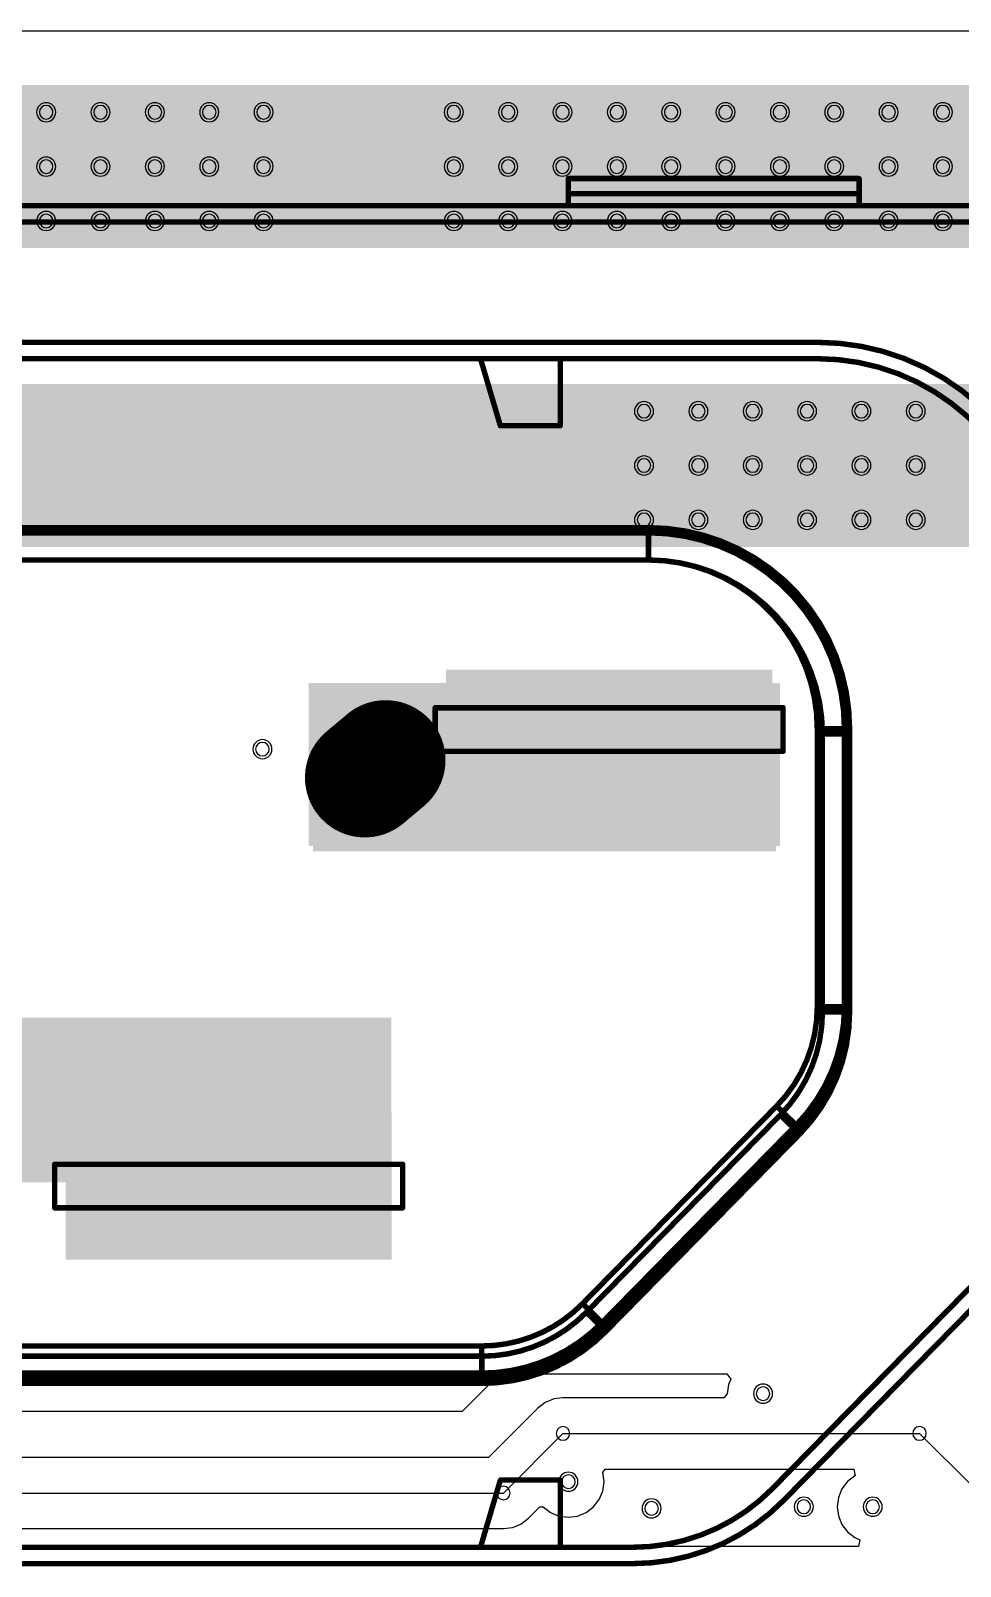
# Model space of a CAD drawing. Header units: inches. Extents: x 32166 to 34772, y 2386 to 4229.
# Drawn here: x 33678.2 to 33752.1, y 3883.4 to 4005.5 of the extents above; entities that cross this region are included whole.
import ezdxf

# ---------------------------------------------------------------- set-up
doc = ezdxf.new("R2010")
doc.units = ezdxf.units.IN
doc.header["$LTSCALE"] = 0.64311
doc.header["$MEASUREMENT"] = 0
for name, color, linetype in [('KEEPOUTLAYER', 6, 'CONTINUOUS'), ('MULTILAYER', 9, 'CONTINUOUS'), ('TOPLAYER', 1, 'CONTINUOUS'), ('TOPOVERLAY', 2, 'CONTINUOUS'), ('TOPSOLDER', 216, 'CONTINUOUS')]:
    doc.layers.add(name, color=color, linetype=linetype)

msp = doc.modelspace()

# ---------------------------------------------------------------- linework, layer by layer
at = {"layer": 'KEEPOUTLAYER'}
msp.add_line((32893.17, 4005.45), (34340.37, 4005.45), dxfattribs=at)
at = {"layer": 'MULTILAYER', "const_width": 8.64}
msp.add_lwpolyline([(33706.39, 3947.47), (33704.74, 3946.09)], dxfattribs=at)
at = {"layer": 'MULTILAYER', "const_width": 4.32}
for points in [[(33705.01, 3949.13, 1), (33707.78, 3945.82, 1)], [(33703.35, 3947.74, 1), (33706.13, 3944.43, 1)]]:
    msp.add_lwpolyline(points, format="xyb", close=True, dxfattribs=at)
at = {"layer": 'MULTILAYER'}
for centre, start, end in [((33679.41, 3998.97), 0, 180), ((33679.41, 3998.97), 180, 0), ((33683.73, 3998.97), 0, 180), ((33683.73, 3998.97), 180, 0), ((33688.05, 3998.97), 0, 180), ((33688.05, 3998.97), 180, 0), ((33692.37, 3998.97), 0, 180), ((33692.37, 3998.97), 180, 0), ((33696.69, 3998.97), 0, 180), ((33696.69, 3998.97), 180, 0), ((33711.81, 3998.97), 0, 180), ((33711.81, 3998.97), 180, 0), ((33716.13, 3998.97), 0, 180), ((33716.13, 3998.97), 180, 0), ((33720.45, 3998.97), 0, 180), ((33720.45, 3998.97), 180, 0), ((33724.77, 3998.97), 0, 180), ((33724.77, 3998.97), 180, 0), ((33729.09, 3998.97), 0, 180), ((33729.09, 3998.97), 180, 0), ((33733.41, 3998.97), 0, 180), ((33733.41, 3998.97), 180, 0), ((33737.73, 3998.97), 0, 180), ((33737.73, 3998.97), 180, 0), ((33742.05, 3998.97), 0, 180), ((33742.05, 3998.97), 180, 0), ((33746.37, 3998.97), 0, 180), ((33746.37, 3998.97), 180, 0), ((33750.69, 3998.97), 0, 180), ((33750.69, 3998.97), 180, 0), ((33679.41, 3994.65), 0, 180), ((33683.73, 3994.65), 0, 180), ((33688.05, 3994.65), 0, 180), ((33692.37, 3994.65), 0, 180), ((33696.69, 3994.65), 0, 180), ((33711.81, 3994.65), 0, 180), ((33716.13, 3994.65), 0, 180), ((33720.45, 3994.65), 0, 180), ((33724.77, 3994.65), 0, 180), ((33729.09, 3994.65), 0, 180), ((33733.41, 3994.65), 0, 180), ((33737.73, 3994.65), 0, 180), ((33742.05, 3994.65), 0, 180), ((33746.37, 3994.65), 0, 180), ((33750.69, 3994.65), 0, 180), ((33679.41, 3994.65), 180, 0), ((33683.73, 3994.65), 180, 0), ((33688.05, 3994.65), 180, 0), ((33692.37, 3994.65), 180, 0), ((33696.69, 3994.65), 180, 0), ((33711.81, 3994.65), 180, 0), ((33716.13, 3994.65), 180, 0), ((33720.45, 3994.65), 180, 0), ((33724.77, 3994.65), 180, 0), ((33729.09, 3994.65), 180, 0), ((33733.41, 3994.65), 180, 0), ((33737.73, 3994.65), 180, 0), ((33742.05, 3994.65), 180, 0), ((33746.37, 3994.65), 180, 0), ((33750.69, 3994.65), 180, 0), ((33679.41, 3990.33), 0, 180), ((33679.41, 3990.33), 180, 0), ((33683.73, 3990.33), 0, 180), ((33683.73, 3990.33), 180, 0), ((33688.05, 3990.33), 0, 180), ((33688.05, 3990.33), 180, 0), ((33692.37, 3990.33), 0, 180), ((33692.37, 3990.33), 180, 0), ((33696.69, 3990.33), 0, 180), ((33696.69, 3990.33), 180, 0), ((33711.81, 3990.33), 0, 180), ((33711.81, 3990.33), 180, 0), ((33716.13, 3990.33), 0, 180), ((33716.13, 3990.33), 180, 0), ((33720.45, 3990.33), 0, 180), ((33720.45, 3990.33), 180, 0), ((33724.77, 3990.33), 0, 180), ((33724.77, 3990.33), 180, 0), ((33729.09, 3990.33), 0, 180), ((33729.09, 3990.33), 180, 0), ((33733.41, 3990.33), 0, 180), ((33733.41, 3990.33), 180, 0), ((33737.73, 3990.33), 0, 180), ((33737.73, 3990.33), 180, 0), ((33742.05, 3990.33), 0, 180), ((33742.05, 3990.33), 180, 0), ((33746.37, 3990.33), 0, 180), ((33746.37, 3990.33), 180, 0), ((33750.69, 3990.33), 0, 180), ((33750.69, 3990.33), 180, 0), ((33726.93, 3975.21), 0, 180), ((33731.25, 3975.21), 0, 180), ((33735.57, 3975.21), 0, 180), ((33739.89, 3975.21), 0, 180), ((33744.21, 3975.21), 0, 180), ((33748.53, 3975.21), 0, 180), ((33726.93, 3975.21), 180, 0), ((33731.25, 3975.21), 180, 0), ((33735.57, 3975.21), 180, 0), ((33739.89, 3975.21), 180, 0), ((33744.21, 3975.21), 180, 0), ((33748.53, 3975.21), 180, 0), ((33726.93, 3970.89), 0, 180), ((33726.93, 3970.89), 180, 0), ((33731.25, 3970.89), 0, 180), ((33731.25, 3970.89), 180, 0), ((33735.57, 3970.89), 0, 180), ((33735.57, 3970.89), 180, 0), ((33739.89, 3970.89), 0, 180), ((33739.89, 3970.89), 180, 0), ((33744.21, 3970.89), 0, 180), ((33744.21, 3970.89), 180, 0), ((33748.53, 3970.89), 0, 180), ((33748.53, 3970.89), 180, 0), ((33726.93, 3966.57), 0, 180), ((33731.25, 3966.57), 0, 180), ((33735.57, 3966.57), 0, 180), ((33739.89, 3966.57), 0, 180), ((33744.21, 3966.57), 0, 180), ((33748.53, 3966.57), 0, 180), ((33726.93, 3966.57), 180, 0), ((33731.25, 3966.57), 180, 0), ((33735.57, 3966.57), 180, 0), ((33739.89, 3966.57), 180, 0), ((33744.21, 3966.57), 180, 0), ((33748.53, 3966.57), 180, 0), ((33696.6, 3948.34), 0, 180), ((33696.6, 3948.34), 180, 0), ((33736.39, 3897.11), 0, 180), ((33736.39, 3897.11), 180, 0), ((33720.92, 3890.11), 0, 180), ((33720.92, 3890.11), 180, 0), ((33727.53, 3887.99), 0, 180), ((33727.53, 3887.99), 180, 0), ((33739.63, 3888.12), 0, 180), ((33739.63, 3888.12), 180, 0), ((33745.11, 3888.12), 0, 180), ((33745.11, 3888.12), 180, 0)]:
    msp.add_arc(centre, 0.54, start, end, dxfattribs=at)
for points in [[(33736.68, 3954.22), (33711.63, 3954.22), (33736.68, 3945.58), (33711.63, 3945.58)], [(33681.39, 3908.21), (33706.44, 3908.21), (33681.39, 3919.01), (33706.44, 3919.01)]]:
    msp.add_solid(points, dxfattribs=at)
at = {"layer": 'TOPLAYER'}
for p, q in [((33712.5, 3895.72), (33715.48, 3898.7)), ((33715.48, 3898.7), (33733.52, 3898.7)), ((33733.52, 3898.7), (33733.82, 3898.25)), ((33733.65, 3897.84), (33733.55, 3897.11)), ((33733.82, 3898.25), (33733.65, 3897.84)), ((33719.07, 3896.41), (33718.49, 3895.96)), ((33719.47, 3896.57), (33719.07, 3896.41)), ((33719.76, 3896.69), (33719.47, 3896.57)), ((33720.49, 3896.78), (33719.76, 3896.69)), ((33733.27, 3896.78), (33720.49, 3896.78)), ((33733.55, 3897.11), (33733.27, 3896.78)), ((33674.09, 3895.72), (33712.5, 3895.72)), ((33718.49, 3895.96), (33714.57, 3892.04)), ((33715.75, 3889.21), (33720.49, 3893.95)), ((33720.49, 3893.95), (33748.83, 3893.95)), ((33748.83, 3893.95), (33752.98, 3889.81)), ((33714.57, 3892.04), (33593.7, 3892.04)), ((33723.66, 3890.84), (33723.84, 3891.12)), ((33723.75, 3890.11), (33723.66, 3890.84)), ((33723.84, 3891.12), (33743.61, 3891.12)), ((33743.7, 3890.57), (33743.11, 3890.12)), ((33743.61, 3891.12), (33743.72, 3890.58)), ((33743.72, 3890.58), (33743.7, 3890.57)), ((33577.94, 3889.21), (33715.75, 3889.21)), ((33723.37, 3888.69), (33723.66, 3889.37)), ((33723.66, 3889.37), (33723.75, 3890.11)), ((33742.66, 3889.54), (33742.38, 3888.85)), ((33743.11, 3890.12), (33742.66, 3889.54)), ((33717.75, 3887.21), (33718.66, 3888.12)), ((33718.66, 3888.12), (33718.92, 3888.11)), ((33718.92, 3888.11), (33719.5, 3887.66)), ((33722.34, 3887.66), (33722.92, 3888.11)), ((33722.92, 3888.11), (33723.37, 3888.69)), ((33742.38, 3888.85), (33742.28, 3888.12)), ((33742.28, 3888.12), (33742.38, 3887.39)), ((33716.48, 3886.47), (33716.76, 3886.59)), ((33716.76, 3886.59), (33717.16, 3886.76)), ((33717.16, 3886.76), (33717.75, 3887.21)), ((33719.5, 3887.66), (33720.19, 3887.37)), ((33720.19, 3887.37), (33720.92, 3887.28)), ((33720.92, 3887.28), (33721.65, 3887.37)), ((33721.65, 3887.37), (33722.34, 3887.66)), ((33742.38, 3887.39), (33742.66, 3886.7)), ((33742.66, 3886.7), (33743.11, 3886.12)), ((33603.14, 3886.38), (33715.75, 3886.38)), ((33715.75, 3886.38), (33716.48, 3886.47)), ((33743.11, 3886.12), (33743.7, 3885.67)), ((33743.7, 3885.67), (33744.09, 3885.5)), ((33744.09, 3885.5), (33743.98, 3884.97)), ((33743.98, 3884.97), (33602.96, 3884.97))]:
    msp.add_line(p, q, dxfattribs=at)
at = {"layer": 'TOPLAYER', "const_width": 8.64}
msp.add_lwpolyline([(33706.39, 3947.47), (33704.74, 3946.09)], dxfattribs=at)
at = {"layer": 'TOPLAYER', "const_width": 4.32}
for points in [[(33705.01, 3949.13, 1), (33707.78, 3945.82, 1)], [(33703.35, 3947.74, 1), (33706.13, 3944.43, 1)]]:
    msp.add_lwpolyline(points, format="xyb", close=True, dxfattribs=at)
at = {"layer": 'TOPLAYER'}
for centre, start, end in [((33679.41, 3998.97), 0, 180), ((33679.41, 3998.97), 180, 0), ((33683.73, 3998.97), 0, 180), ((33683.73, 3998.97), 180, 0), ((33688.05, 3998.97), 0, 180), ((33688.05, 3998.97), 180, 0), ((33692.37, 3998.97), 0, 180), ((33692.37, 3998.97), 180, 0), ((33696.69, 3998.97), 0, 180), ((33696.69, 3998.97), 180, 0), ((33711.81, 3998.97), 0, 180), ((33711.81, 3998.97), 180, 0), ((33716.13, 3998.97), 0, 180), ((33716.13, 3998.97), 180, 0), ((33720.45, 3998.97), 0, 180), ((33720.45, 3998.97), 180, 0), ((33724.77, 3998.97), 0, 180), ((33724.77, 3998.97), 180, 0), ((33729.09, 3998.97), 0, 180), ((33729.09, 3998.97), 180, 0), ((33733.41, 3998.97), 0, 180), ((33733.41, 3998.97), 180, 0), ((33737.73, 3998.97), 0, 180), ((33737.73, 3998.97), 180, 0), ((33742.05, 3998.97), 0, 180), ((33742.05, 3998.97), 180, 0), ((33746.37, 3998.97), 0, 180), ((33746.37, 3998.97), 180, 0), ((33750.69, 3998.97), 0, 180), ((33750.69, 3998.97), 180, 0), ((33679.41, 3994.65), 0, 180), ((33683.73, 3994.65), 0, 180), ((33688.05, 3994.65), 0, 180), ((33692.37, 3994.65), 0, 180), ((33696.69, 3994.65), 0, 180), ((33711.81, 3994.65), 0, 180), ((33716.13, 3994.65), 0, 180), ((33720.45, 3994.65), 0, 180), ((33724.77, 3994.65), 0, 180), ((33729.09, 3994.65), 0, 180), ((33733.41, 3994.65), 0, 180), ((33737.73, 3994.65), 0, 180), ((33742.05, 3994.65), 0, 180), ((33746.37, 3994.65), 0, 180), ((33750.69, 3994.65), 0, 180), ((33679.41, 3994.65), 180, 0), ((33683.73, 3994.65), 180, 0), ((33688.05, 3994.65), 180, 0), ((33692.37, 3994.65), 180, 0), ((33696.69, 3994.65), 180, 0), ((33711.81, 3994.65), 180, 0), ((33716.13, 3994.65), 180, 0), ((33720.45, 3994.65), 180, 0), ((33724.77, 3994.65), 180, 0), ((33729.09, 3994.65), 180, 0), ((33733.41, 3994.65), 180, 0), ((33737.73, 3994.65), 180, 0), ((33742.05, 3994.65), 180, 0), ((33746.37, 3994.65), 180, 0), ((33750.69, 3994.65), 180, 0), ((33679.41, 3990.33), 0, 180), ((33679.41, 3990.33), 180, 0), ((33683.73, 3990.33), 0, 180), ((33683.73, 3990.33), 180, 0), ((33688.05, 3990.33), 0, 180), ((33688.05, 3990.33), 180, 0), ((33692.37, 3990.33), 0, 180), ((33692.37, 3990.33), 180, 0), ((33696.69, 3990.33), 0, 180), ((33696.69, 3990.33), 180, 0), ((33711.81, 3990.33), 0, 180), ((33711.81, 3990.33), 180, 0), ((33716.13, 3990.33), 0, 180), ((33716.13, 3990.33), 180, 0), ((33720.45, 3990.33), 0, 180), ((33720.45, 3990.33), 180, 0), ((33724.77, 3990.33), 0, 180), ((33724.77, 3990.33), 180, 0), ((33729.09, 3990.33), 0, 180), ((33729.09, 3990.33), 180, 0), ((33733.41, 3990.33), 0, 180), ((33733.41, 3990.33), 180, 0), ((33737.73, 3990.33), 0, 180), ((33737.73, 3990.33), 180, 0), ((33742.05, 3990.33), 0, 180), ((33742.05, 3990.33), 180, 0), ((33746.37, 3990.33), 0, 180), ((33746.37, 3990.33), 180, 0), ((33750.69, 3990.33), 0, 180), ((33750.69, 3990.33), 180, 0), ((33726.93, 3975.21), 0, 180), ((33731.25, 3975.21), 0, 180), ((33735.57, 3975.21), 0, 180), ((33739.89, 3975.21), 0, 180), ((33744.21, 3975.21), 0, 180), ((33748.53, 3975.21), 0, 180), ((33726.93, 3975.21), 180, 0), ((33731.25, 3975.21), 180, 0), ((33735.57, 3975.21), 180, 0), ((33739.89, 3975.21), 180, 0), ((33744.21, 3975.21), 180, 0), ((33748.53, 3975.21), 180, 0), ((33726.93, 3970.89), 0, 180), ((33726.93, 3970.89), 180, 0), ((33731.25, 3970.89), 0, 180), ((33731.25, 3970.89), 180, 0), ((33735.57, 3970.89), 0, 180), ((33735.57, 3970.89), 180, 0), ((33739.89, 3970.89), 0, 180), ((33739.89, 3970.89), 180, 0), ((33744.21, 3970.89), 0, 180), ((33744.21, 3970.89), 180, 0), ((33748.53, 3970.89), 0, 180), ((33748.53, 3970.89), 180, 0), ((33726.93, 3966.57), 0, 180), ((33731.25, 3966.57), 0, 180), ((33735.57, 3966.57), 0, 180), ((33739.89, 3966.57), 0, 180), ((33744.21, 3966.57), 0, 180), ((33748.53, 3966.57), 0, 180), ((33726.93, 3966.57), 180, 0), ((33731.25, 3966.57), 180, 0), ((33735.57, 3966.57), 180, 0), ((33739.89, 3966.57), 180, 0), ((33744.21, 3966.57), 180, 0), ((33748.53, 3966.57), 180, 0), ((33696.6, 3948.34), 0, 180), ((33696.6, 3948.34), 180, 0), ((33736.39, 3897.11), 0, 180), ((33736.39, 3897.11), 180, 0), ((33720.49, 3893.95), 0, 180), ((33720.49, 3893.95), 0, 180), ((33720.49, 3893.95), 180, 0), ((33720.49, 3893.95), 180, 0), ((33748.83, 3893.95), 0, 180), ((33748.83, 3893.95), 0, 180), ((33748.83, 3893.95), 180, 0), ((33748.83, 3893.95), 180, 0), ((33720.92, 3890.11), 0, 180), ((33715.75, 3889.21), 0, 180), ((33715.75, 3889.21), 0, 180), ((33715.75, 3889.21), 180, 0), ((33715.75, 3889.21), 180, 0), ((33720.92, 3890.11), 180, 0), ((33727.53, 3887.99), 0, 180), ((33727.53, 3887.99), 180, 0), ((33739.63, 3888.12), 0, 180), ((33739.63, 3888.12), 180, 0), ((33745.11, 3888.12), 0, 180), ((33745.11, 3888.12), 180, 0)]:
    msp.add_arc(centre, 0.54, start, end, dxfattribs=at)
for points in [[(33618.93, 3988.17), (34058.1, 3988.17), (33618.93, 4001.13), (34058.1, 4001.13)], [(33519.57, 3964.41), (34104.93, 3964.41), (33519.57, 3977.37), (34104.93, 3977.37)], [(33736.68, 3954.22), (33711.63, 3954.22), (33736.68, 3945.58), (33711.63, 3945.58)], [(33700.62, 3940.22), (33737.42, 3940.22), (33700.62, 3953.44), (33737.42, 3953.44)], [(33374.42, 3913.91), (33706.84, 3913.91), (33374.42, 3927), (33706.84, 3927)], [(33681.39, 3908.21), (33706.44, 3908.21), (33681.39, 3919.01), (33706.44, 3919.01)]]:
    msp.add_solid(points, dxfattribs=at)
at = {"layer": 'TOPOVERLAY', "const_width": 0.432}
for points in [[(33720.91, 3991.54), (33720.91, 3993.7)], [(33720.91, 3993.7), (33744.03, 3993.7)], [(33744.03, 3991.54), (33744.03, 3993.7)], [(33720.91, 3992.49), (33744.03, 3992.49)], [(33622.42, 3991.54), (33765.41, 3991.54)], [(33622.42, 3990.25), (33765.41, 3990.25)], [(33647.08, 3980.68), (33740.74, 3980.68)], [(33647.08, 3979.38), (33740.74, 3979.38)], [(33713.95, 3979.32), (33715.51, 3974.05)], [(33720.27, 3974.05), (33720.27, 3979.32)], [(33715.51, 3974.05), (33720.27, 3974.05)], [(33660.54, 3965.95), (33727.29, 3965.95)], [(33727.29, 3963.38), (33727.29, 3965.95)], [(33660.54, 3965.54), (33727.29, 3965.54)], [(33660.54, 3965.54), (33727.29, 3965.54)], [(33727.29, 3963.38), (33727.29, 3965.54)], [(33660.54, 3963.38), (33727.29, 3963.38)], [(33660.54, 3963.38), (33727.29, 3963.38)], [(33710.33, 3948.17), (33710.33, 3951.63)], [(33710.33, 3951.63), (33737.98, 3951.63)], [(33737.98, 3948.17), (33737.98, 3951.63)], [(33740.7, 3927.86), (33740.7, 3949.96)], [(33740.7, 3949.96), (33743.27, 3949.96)], [(33742.86, 3927.86), (33742.86, 3949.96)], [(33743.27, 3927.86), (33743.27, 3949.96)], [(33741.11, 3927.44), (33741.11, 3949.55)], [(33741.11, 3949.55), (33743.27, 3949.55)], [(33743.27, 3927.44), (33743.27, 3949.55)], [(33710.33, 3948.17), (33737.98, 3948.17)], [(33740.7, 3927.86), (33743.27, 3927.86)], [(33741.11, 3927.44), (33743.27, 3927.44)], [(33722.05, 3904.27), (33737.47, 3919.97)], [(33722.35, 3903.58), (33737.76, 3919.26)], [(33737.47, 3919.97), (33739.31, 3918.17)], [(33737.76, 3919.26), (33739.31, 3917.75)], [(33723.59, 3902.76), (33739.02, 3918.46)], [(33723.88, 3902.47), (33739.31, 3918.17)], [(33723.9, 3902.06), (33739.31, 3917.75)], [(33680.09, 3911.88), (33680.09, 3915.34)], [(33680.09, 3915.34), (33707.74, 3915.34)], [(33707.74, 3911.88), (33707.74, 3915.34)], [(33680.09, 3911.88), (33707.74, 3911.88)], [(33737.12, 3889.55), (33753.98, 3906.7)], [(33738.04, 3888.64), (33754.9, 3905.8)], [(33722.05, 3904.27), (33723.88, 3902.47)], [(33722.35, 3903.58), (33723.9, 3902.06)], [(33673.79, 3900.09), (33714.04, 3900.09)], [(33673.81, 3900.9), (33714.02, 3900.9)], [(33714.02, 3898.34), (33714.02, 3900.9)], [(33714.04, 3897.93), (33714.04, 3900.09)], [(33673.81, 3898.74), (33714.02, 3898.74)], [(33673.79, 3897.93), (33714.04, 3897.93)], [(33673.81, 3898.34), (33714.02, 3898.34)], [(33713.95, 3884.96), (33715.51, 3890.24)], [(33715.51, 3890.24), (33720.27, 3890.24)], [(33720.27, 3884.96), (33720.27, 3890.24)], [(33661.79, 3884.9), (33726.04, 3884.9)], [(33661.79, 3883.6), (33726.04, 3883.6)]]:
    msp.add_lwpolyline(points, dxfattribs=at)
at = {"layer": 'TOPOVERLAY', "const_width": 0.216}
for points in [[(33720.81, 3993.7, 1), (33721.02, 3993.7, 1)], [(33720.81, 3993.7, 1), (33721.02, 3993.7, 1)], [(33743.92, 3993.7, 1), (33744.13, 3993.7, 1)], [(33743.92, 3993.7, 1), (33744.13, 3993.7, 1)], [(33720.81, 3992.49, 1), (33721.02, 3992.49, 1)], [(33743.92, 3992.49, 1), (33744.13, 3992.49, 1)], [(33720.81, 3991.54, 1), (33721.02, 3991.54, 1)], [(33743.92, 3991.54, 1), (33744.13, 3991.54, 1)], [(33740.63, 3980.68, 1), (33740.85, 3980.68, 1)], [(33740.63, 3980.68, 1), (33740.85, 3980.68, 1)], [(33713.84, 3979.32, 1), (33714.06, 3979.32, 1)], [(33720.16, 3979.32, 1), (33720.37, 3979.32, 1)], [(33740.63, 3979.38, 1), (33740.85, 3979.38, 1)], [(33740.63, 3979.38, 1), (33740.85, 3979.38, 1)], [(33715.41, 3974.05, 1), (33715.62, 3974.05, 1)], [(33715.41, 3974.05, 1), (33715.62, 3974.05, 1)], [(33720.16, 3974.05, 1), (33720.37, 3974.05, 1)], [(33720.16, 3974.05, 1), (33720.37, 3974.05, 1)], [(33727.18, 3965.95, 1), (33727.39, 3965.95, 1)], [(33727.18, 3965.95, 1), (33727.39, 3965.95, 1)], [(33727.18, 3965.95, 1), (33727.39, 3965.95, 1)], [(33727.18, 3965.54, 1), (33727.39, 3965.54, 1)], [(33727.18, 3965.54, 1), (33727.39, 3965.54, 1)], [(33727.18, 3965.54, 1), (33727.39, 3965.54, 1)], [(33727.18, 3965.54, 1), (33727.39, 3965.54, 1)], [(33727.18, 3965.54, 1), (33727.39, 3965.54, 1)], [(33727.18, 3963.38, 1), (33727.39, 3963.38, 1)], [(33727.18, 3963.38, 1), (33727.39, 3963.38, 1)], [(33727.18, 3963.38, 1), (33727.39, 3963.38, 1)], [(33727.18, 3963.38, 1), (33727.39, 3963.38, 1)], [(33727.18, 3963.38, 1), (33727.39, 3963.38, 1)], [(33727.18, 3963.38, 1), (33727.39, 3963.38, 1)], [(33710.22, 3951.63, 1), (33710.44, 3951.63, 1)], [(33710.22, 3951.63, 1), (33710.44, 3951.63, 1)], [(33737.87, 3951.63, 1), (33738.09, 3951.63, 1)], [(33737.87, 3951.63, 1), (33738.09, 3951.63, 1)], [(33740.59, 3949.96, 1), (33740.81, 3949.96, 1)], [(33740.59, 3949.96, 1), (33740.81, 3949.96, 1)], [(33740.59, 3949.96, 1), (33740.81, 3949.96, 1)], [(33742.75, 3949.96, 1), (33742.97, 3949.96, 1)], [(33742.75, 3949.96, 1), (33742.97, 3949.96, 1)], [(33743.16, 3949.96, 1), (33743.38, 3949.96, 1)], [(33743.16, 3949.96, 1), (33743.38, 3949.96, 1)], [(33743.16, 3949.96, 1), (33743.38, 3949.96, 1)], [(33741, 3949.55, 1), (33741.22, 3949.55, 1)], [(33741, 3949.55, 1), (33741.22, 3949.55, 1)], [(33741, 3949.55, 1), (33741.22, 3949.55, 1)], [(33743.16, 3949.55, 1), (33743.38, 3949.55, 1)], [(33743.16, 3949.55, 1), (33743.38, 3949.55, 1)], [(33743.16, 3949.55, 1), (33743.38, 3949.55, 1)], [(33710.22, 3948.17, 1), (33710.44, 3948.17, 1)], [(33710.22, 3948.17, 1), (33710.44, 3948.17, 1)], [(33737.87, 3948.17, 1), (33738.09, 3948.17, 1)], [(33737.87, 3948.17, 1), (33738.09, 3948.17, 1)], [(33740.59, 3927.86, 1), (33740.81, 3927.86, 1)], [(33740.59, 3927.86, 1), (33740.81, 3927.86, 1)], [(33740.59, 3927.86, 1), (33740.81, 3927.86, 1)], [(33742.75, 3927.86, 1), (33742.97, 3927.86, 1)], [(33742.75, 3927.86, 1), (33742.97, 3927.86, 1)], [(33743.16, 3927.86, 1), (33743.38, 3927.86, 1)], [(33743.16, 3927.86, 1), (33743.38, 3927.86, 1)], [(33743.16, 3927.86, 1), (33743.38, 3927.86, 1)], [(33741, 3927.44, 1), (33741.22, 3927.44, 1)], [(33741, 3927.44, 1), (33741.22, 3927.44, 1)], [(33741, 3927.44, 1), (33741.22, 3927.44, 1)], [(33743.16, 3927.44, 1), (33743.38, 3927.44, 1)], [(33743.16, 3927.44, 1), (33743.38, 3927.44, 1)], [(33743.16, 3927.44, 1), (33743.38, 3927.44, 1)], [(33737.37, 3919.97, 1), (33737.58, 3919.97, 1)], [(33737.37, 3919.97, 1), (33737.58, 3919.97, 1)], [(33737.37, 3919.97, 1), (33737.58, 3919.97, 1)], [(33737.66, 3919.26, 1), (33737.87, 3919.26, 1)], [(33737.66, 3919.26, 1), (33737.87, 3919.26, 1)], [(33737.66, 3919.26, 1), (33737.87, 3919.26, 1)], [(33738.91, 3918.46, 1), (33739.12, 3918.46, 1)], [(33738.91, 3918.46, 1), (33739.12, 3918.46, 1)], [(33739.2, 3918.17, 1), (33739.41, 3918.17, 1)], [(33739.2, 3918.17, 1), (33739.41, 3918.17, 1)], [(33739.2, 3918.17, 1), (33739.41, 3918.17, 1)], [(33739.2, 3917.75, 1), (33739.41, 3917.75, 1)], [(33739.2, 3917.75, 1), (33739.41, 3917.75, 1)], [(33739.2, 3917.75, 1), (33739.41, 3917.75, 1)], [(33679.98, 3915.34, 1), (33680.2, 3915.34, 1)], [(33679.98, 3915.34, 1), (33680.2, 3915.34, 1)], [(33707.63, 3915.34, 1), (33707.85, 3915.34, 1)], [(33707.63, 3915.34, 1), (33707.85, 3915.34, 1)], [(33679.98, 3911.88, 1), (33680.2, 3911.88, 1)], [(33679.98, 3911.88, 1), (33680.2, 3911.88, 1)], [(33707.63, 3911.88, 1), (33707.85, 3911.88, 1)], [(33707.63, 3911.88, 1), (33707.85, 3911.88, 1)], [(33721.94, 3904.27, 1), (33722.15, 3904.27, 1)], [(33721.94, 3904.27, 1), (33722.15, 3904.27, 1)], [(33721.94, 3904.27, 1), (33722.15, 3904.27, 1)], [(33722.25, 3903.58, 1), (33722.46, 3903.58, 1)], [(33722.25, 3903.58, 1), (33722.46, 3903.58, 1)], [(33722.25, 3903.58, 1), (33722.46, 3903.58, 1)], [(33723.48, 3902.76, 1), (33723.7, 3902.76, 1)], [(33723.48, 3902.76, 1), (33723.7, 3902.76, 1)], [(33723.77, 3902.47, 1), (33723.99, 3902.47, 1)], [(33723.77, 3902.47, 1), (33723.99, 3902.47, 1)], [(33723.77, 3902.47, 1), (33723.99, 3902.47, 1)], [(33723.79, 3902.06, 1), (33724, 3902.06, 1)], [(33723.79, 3902.06, 1), (33724, 3902.06, 1)], [(33723.79, 3902.06, 1), (33724, 3902.06, 1)], [(33713.91, 3900.9, 1), (33714.13, 3900.9, 1)], [(33713.91, 3900.9, 1), (33714.13, 3900.9, 1)], [(33713.91, 3900.9, 1), (33714.13, 3900.9, 1)], [(33713.93, 3900.09, 1), (33714.14, 3900.09, 1)], [(33713.93, 3900.09, 1), (33714.14, 3900.09, 1)], [(33713.93, 3900.09, 1), (33714.14, 3900.09, 1)], [(33713.91, 3898.74, 1), (33714.13, 3898.74, 1)], [(33713.91, 3898.74, 1), (33714.13, 3898.74, 1)], [(33713.91, 3898.34, 1), (33714.13, 3898.34, 1)], [(33713.91, 3898.34, 1), (33714.13, 3898.34, 1)], [(33713.91, 3898.34, 1), (33714.13, 3898.34, 1)], [(33713.93, 3897.93, 1), (33714.14, 3897.93, 1)], [(33713.93, 3897.93, 1), (33714.14, 3897.93, 1)], [(33713.93, 3897.93, 1), (33714.14, 3897.93, 1)], [(33715.41, 3890.24, 1), (33715.62, 3890.24, 1)], [(33715.41, 3890.24, 1), (33715.62, 3890.24, 1)], [(33720.16, 3890.24, 1), (33720.37, 3890.24, 1)], [(33720.16, 3890.24, 1), (33720.37, 3890.24, 1)], [(33737.01, 3889.55, 1), (33737.23, 3889.55, 1)], [(33737.01, 3889.55, 1), (33737.23, 3889.55, 1)], [(33737.93, 3888.64, 1), (33738.15, 3888.64, 1)], [(33737.93, 3888.64, 1), (33738.15, 3888.64, 1)], [(33713.84, 3884.96, 1), (33714.06, 3884.96, 1)], [(33720.16, 3884.96, 1), (33720.37, 3884.96, 1)], [(33725.93, 3884.9, 1), (33726.15, 3884.9, 1)], [(33725.93, 3884.9, 1), (33726.15, 3884.9, 1)], [(33725.93, 3883.6, 1), (33726.15, 3883.6, 1)], [(33725.93, 3883.6, 1), (33726.15, 3883.6, 1)]]:
    msp.add_lwpolyline(points, format="xyb", close=True, dxfattribs=at)
at = {"layer": 'TOPOVERLAY', "const_width": 0.432}
for points in [[(33740.74, 3980.68, -0.414214), (33759.73, 3961.69)], [(33740.74, 3979.38, -0.414214), (33758.43, 3961.69)], [(33727.29, 3965.95, -0.414214), (33743.27, 3949.96)], [(33727.29, 3965.54, -0.414214), (33742.86, 3949.96)], [(33727.29, 3965.54, -0.414214), (33743.27, 3949.55)], [(33727.29, 3963.38, -0.414214), (33740.7, 3949.96)], [(33727.29, 3963.38, -0.414214), (33741.11, 3949.55)], [(33740.7, 3927.86, -0.196645), (33737.47, 3919.97)], [(33742.86, 3927.86, -0.196645), (33739.02, 3918.46)], [(33743.27, 3927.86, -0.196645), (33739.31, 3918.17)], [(33741.11, 3927.44, -0.196645), (33737.76, 3919.26)], [(33743.27, 3927.44, -0.196645), (33739.31, 3917.75)], [(33722.05, 3904.27, -0.201181), (33714.02, 3900.9)], [(33722.35, 3903.58, -0.201181), (33714.04, 3900.09)], [(33723.59, 3902.76, -0.201181), (33714.02, 3898.74)], [(33723.88, 3902.47, -0.201181), (33714.02, 3898.34)], [(33723.9, 3902.06, -0.201181), (33714.04, 3897.93)], [(33737.12, 3889.55, -0.201181), (33726.04, 3884.9)], [(33738.04, 3888.64, -0.201181), (33726.04, 3883.6)]]:
    msp.add_lwpolyline(points, format="xyb", dxfattribs=at)
at = {"layer": 'TOPSOLDER', "const_width": 9.52}
msp.add_lwpolyline([(33706.39, 3947.47), (33704.74, 3946.09)], dxfattribs=at)
at = {"layer": 'TOPSOLDER', "const_width": 4.76}
for points in [[(33704.86, 3949.3, 1), (33707.92, 3945.65, 1)], [(33703.21, 3947.91, 1), (33706.27, 3944.26, 1)]]:
    msp.add_lwpolyline(points, format="xyb", close=True, dxfattribs=at)
at = {"layer": 'TOPSOLDER'}
for centre, start, end in [((33679.41, 3998.97), 0, 180), ((33679.41, 3998.97), 180, 0), ((33683.73, 3998.97), 0, 180), ((33683.73, 3998.97), 180, 0), ((33688.05, 3998.97), 0, 180), ((33688.05, 3998.97), 180, 0), ((33692.37, 3998.97), 0, 180), ((33692.37, 3998.97), 180, 0), ((33696.69, 3998.97), 0, 180), ((33696.69, 3998.97), 180, 0), ((33711.81, 3998.97), 0, 180), ((33711.81, 3998.97), 180, 0), ((33716.13, 3998.97), 0, 180), ((33716.13, 3998.97), 180, 0), ((33720.45, 3998.97), 0, 180), ((33720.45, 3998.97), 180, 0), ((33724.77, 3998.97), 0, 180), ((33724.77, 3998.97), 180, 0), ((33729.09, 3998.97), 0, 180), ((33729.09, 3998.97), 180, 0), ((33733.41, 3998.97), 0, 180), ((33733.41, 3998.97), 180, 0), ((33737.73, 3998.97), 0, 180), ((33737.73, 3998.97), 180, 0), ((33742.05, 3998.97), 0, 180), ((33742.05, 3998.97), 180, 0), ((33746.37, 3998.97), 0, 180), ((33746.37, 3998.97), 180, 0), ((33750.69, 3998.97), 0, 180), ((33750.69, 3998.97), 180, 0), ((33679.41, 3994.65), 0, 180), ((33683.73, 3994.65), 0, 180), ((33688.05, 3994.65), 0, 180), ((33692.37, 3994.65), 0, 180), ((33696.69, 3994.65), 0, 180), ((33711.81, 3994.65), 0, 180), ((33716.13, 3994.65), 0, 180), ((33720.45, 3994.65), 0, 180), ((33724.77, 3994.65), 0, 180), ((33729.09, 3994.65), 0, 180), ((33733.41, 3994.65), 0, 180), ((33737.73, 3994.65), 0, 180), ((33742.05, 3994.65), 0, 180), ((33746.37, 3994.65), 0, 180), ((33750.69, 3994.65), 0, 180), ((33679.41, 3994.65), 180, 0), ((33683.73, 3994.65), 180, 0), ((33688.05, 3994.65), 180, 0), ((33692.37, 3994.65), 180, 0), ((33696.69, 3994.65), 180, 0), ((33711.81, 3994.65), 180, 0), ((33716.13, 3994.65), 180, 0), ((33720.45, 3994.65), 180, 0), ((33724.77, 3994.65), 180, 0), ((33729.09, 3994.65), 180, 0), ((33733.41, 3994.65), 180, 0), ((33737.73, 3994.65), 180, 0), ((33742.05, 3994.65), 180, 0), ((33746.37, 3994.65), 180, 0), ((33750.69, 3994.65), 180, 0), ((33679.41, 3990.33), 0, 180), ((33679.41, 3990.33), 180, 0), ((33683.73, 3990.33), 0, 180), ((33683.73, 3990.33), 180, 0), ((33688.05, 3990.33), 0, 180), ((33688.05, 3990.33), 180, 0), ((33692.37, 3990.33), 0, 180), ((33692.37, 3990.33), 180, 0), ((33696.69, 3990.33), 0, 180), ((33696.69, 3990.33), 180, 0), ((33711.81, 3990.33), 0, 180), ((33711.81, 3990.33), 180, 0), ((33716.13, 3990.33), 0, 180), ((33716.13, 3990.33), 180, 0), ((33720.45, 3990.33), 0, 180), ((33720.45, 3990.33), 180, 0), ((33724.77, 3990.33), 0, 180), ((33724.77, 3990.33), 180, 0), ((33729.09, 3990.33), 0, 180), ((33729.09, 3990.33), 180, 0), ((33733.41, 3990.33), 0, 180), ((33733.41, 3990.33), 180, 0), ((33737.73, 3990.33), 0, 180), ((33737.73, 3990.33), 180, 0), ((33742.05, 3990.33), 0, 180), ((33742.05, 3990.33), 180, 0), ((33746.37, 3990.33), 0, 180), ((33746.37, 3990.33), 180, 0), ((33750.69, 3990.33), 0, 180), ((33750.69, 3990.33), 180, 0), ((33726.93, 3975.21), 0, 180), ((33731.25, 3975.21), 0, 180), ((33735.57, 3975.21), 0, 180), ((33739.89, 3975.21), 0, 180), ((33744.21, 3975.21), 0, 180), ((33748.53, 3975.21), 0, 180), ((33726.93, 3975.21), 180, 0), ((33731.25, 3975.21), 180, 0), ((33735.57, 3975.21), 180, 0), ((33739.89, 3975.21), 180, 0), ((33744.21, 3975.21), 180, 0), ((33748.53, 3975.21), 180, 0), ((33726.93, 3970.89), 0, 180), ((33726.93, 3970.89), 180, 0), ((33731.25, 3970.89), 0, 180), ((33731.25, 3970.89), 180, 0), ((33735.57, 3970.89), 0, 180), ((33735.57, 3970.89), 180, 0), ((33739.89, 3970.89), 0, 180), ((33739.89, 3970.89), 180, 0), ((33744.21, 3970.89), 0, 180), ((33744.21, 3970.89), 180, 0), ((33748.53, 3970.89), 0, 180), ((33748.53, 3970.89), 180, 0), ((33726.93, 3966.57), 0, 180), ((33731.25, 3966.57), 0, 180), ((33735.57, 3966.57), 0, 180), ((33739.89, 3966.57), 0, 180), ((33744.21, 3966.57), 0, 180), ((33748.53, 3966.57), 0, 180), ((33726.93, 3966.57), 180, 0), ((33731.25, 3966.57), 180, 0), ((33735.57, 3966.57), 180, 0), ((33739.89, 3966.57), 180, 0), ((33744.21, 3966.57), 180, 0), ((33748.53, 3966.57), 180, 0), ((33696.6, 3948.34), 0, 180), ((33696.6, 3948.34), 180, 0), ((33736.39, 3897.11), 0, 180), ((33736.39, 3897.11), 180, 0), ((33720.92, 3890.11), 0, 180), ((33720.92, 3890.11), 180, 0), ((33727.53, 3887.99), 0, 180), ((33727.53, 3887.99), 180, 0), ((33739.63, 3888.12), 0, 180), ((33739.63, 3888.12), 180, 0), ((33745.11, 3888.12), 0, 180), ((33745.11, 3888.12), 180, 0)]:
    msp.add_arc(centre, 0.759, start, end, dxfattribs=at)
for points in [[(33618.93, 3988.17), (34058.14, 3988.17), (33618.93, 4001.13), (34058.14, 4001.13)], [(33519.57, 3964.41), (34104.93, 3964.41), (33519.57, 3977.37), (34104.93, 3977.37)], [(33737.12, 3954.66), (33711.19, 3954.66), (33737.12, 3945.14), (33711.19, 3945.14)], [(33700.27, 3940.65), (33737.73, 3940.65), (33700.27, 3953.61), (33737.73, 3953.61)], [(33374.72, 3914.82), (33706.8, 3914.82), (33374.72, 3925.88), (33706.8, 3925.88)], [(33680.95, 3907.77), (33706.88, 3907.77), (33680.95, 3919.45), (33706.88, 3919.45)]]:
    msp.add_solid(points, dxfattribs=at)

doc.saveas('drawing.dxf')
